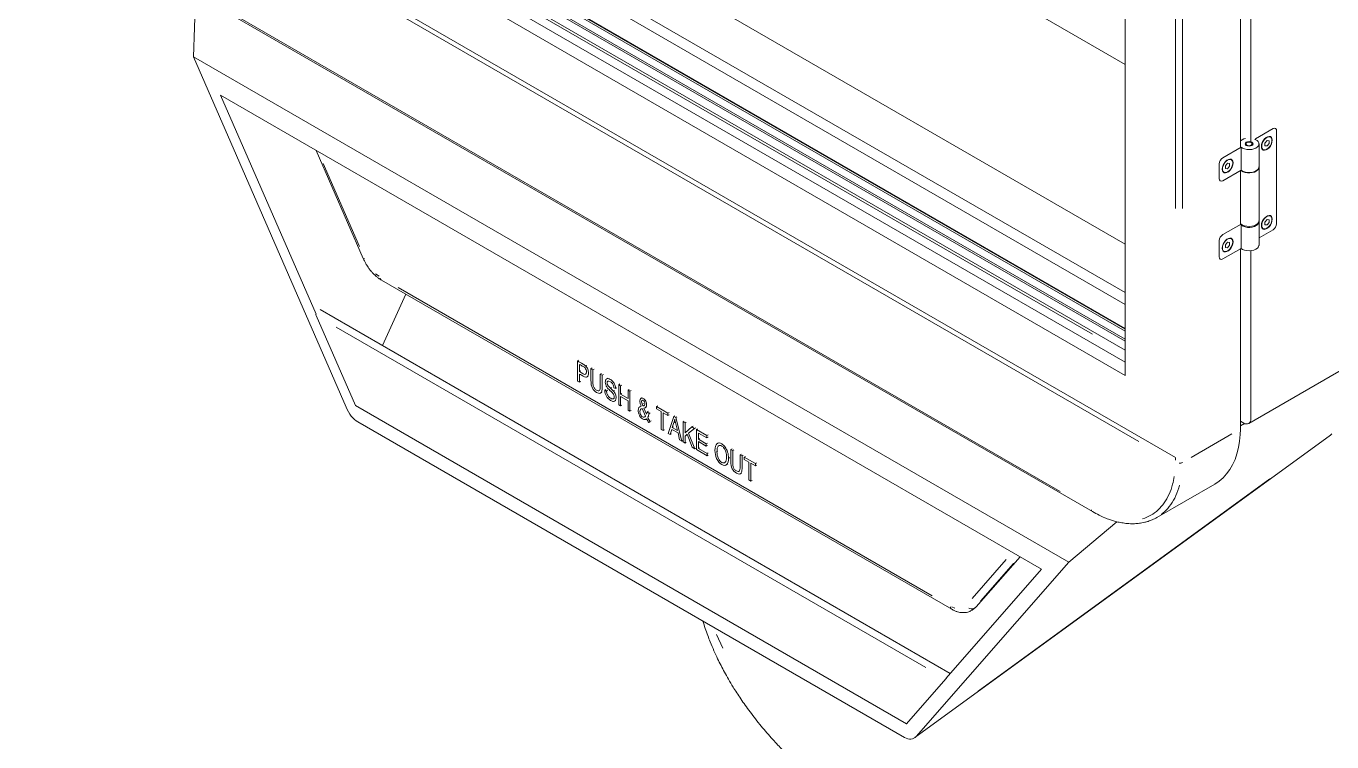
# Model space of a CAD drawing. Header units: millimetres. Extents: x 1896 to 8684, y 846 to 6829.
# Drawn here: x 7272 to 8063, y 4817 to 5251 of the extents above; entities that cross this region are included whole.
import ezdxf

# ---------------------------------------------------------------- set-up
doc = ezdxf.new("R2010")
doc.units = ezdxf.units.MM

msp = doc.modelspace()

# ---------------------------------------------------------------- linework, layer by layer
at = {"color": 7, "linetype": 'Continuous', "lineweight": 15}
for p, q in [((7937.7753, 5996.9172), (7937.7753, 5039.1123)), ((8007.5496, 5862.8301), (8007.5496, 5177.1492)), ((8013.7725, 5861.5951), (8013.7725, 5180.7416)), ((7937.7753, 5227.4403), (7518.5367, 5469.4616)), ((7937.7753, 5089.302), (7346.2637, 5430.7744)), ((7937.7753, 5118.6255), (7391.7579, 5433.8346)), ((7340.0408, 5427.182), (7937.7753, 5082.1172)), ((7937.7753, 5059.8288), (7320.7352, 5416.0385)), ((7321.7613, 5416.6308), (7937.7753, 5061.0134)), ((7937.7753, 5065.9128), (7326.0048, 5419.0805)), ((7327.0295, 5419.672), (7937.7753, 5067.096)), ((7937.7753, 5067.5276), (7327.4003, 5419.8896)), ((7309.7076, 5409.671), (7937.7753, 5047.0952)), ((7937.7753, 5054.3357), (7315.978, 5413.2916)), ((7937.7753, 5039.1123), (7302.7934, 5405.6796)), ((7968.1743, 4989.4933), (7272.3812, 5391.1661)), ((8012.5296, 5010.0211), (8682.4177, 5396.7392)), ((7323.9144, 5299.5627), (7917.8841, 4956.6712)), ((7373.6521, 5231.9324), (7374.9977, 5270.0728)), ((7903.5871, 4926.0075), (7373.6521, 5231.9324)), ((7373.6521, 5231.9324), (7466.0407, 5019.8434)), ((7390.1493, 5208.7004), (7447.8986, 5076.13)), ((7887.0899, 4921.8227), (7390.1493, 5208.7004)), ((8016.6746, 5182.3957), (8027.2759, 5188.5156)), ((8028.7757, 5188.6642), (8028.7573, 5188.6748)), ((8029.3972, 5187.2906), (8029.3972, 5130.9493)), ((8008.4913, 5181.7536), (8007.5496, 5181.21)), ((8011.3983, 5180.0761), (8011.0457, 5179.8728)), ((8014.4229, 5179.8723), (8014.0701, 5180.0758)), ((8016.6746, 5182.3957), (8016.6562, 5182.4063)), ((8016.6746, 5181.9163), (8016.6746, 5182.3957)), ((8018.7339, 5165.4054), (8018.7339, 5179.3044)), ((8022.3526, 5179.8062), (8023.5723, 5181.3235)), ((8022.3526, 5178.1798), (8022.3526, 5179.8062)), ((8023.5723, 5178.0707), (8022.3526, 5178.1798)), ((8023.5723, 5178.0707), (8023.5693, 5178.0724)), ((8023.5723, 5181.3235), (8024.792, 5181.2144)), ((8024.792, 5179.588), (8023.5723, 5178.0707)), ((8024.792, 5179.588), (8024.789, 5179.5898)), ((8024.792, 5181.2144), (8024.792, 5179.588)), ((8025.6506, 5183.4427), (8025.6476, 5183.4445)), ((7447.9798, 5175.3156), (7476.4839, 5109.8809)), ((7996.7778, 5170.9095), (8007.8435, 5177.2976)), ((8001.9141, 5169.74), (8001.9111, 5169.7417)), ((8007.8435, 5163.3986), (8007.8435, 5177.2976)), ((8021.2342, 5175.7995), (8021.2373, 5175.7978)), ((7994.6565, 5167.2352), (7994.6565, 5158.2355)), ((8007.8435, 5163.3986), (7996.7778, 5157.0105)), ((7997.4978, 5162.0967), (7997.5008, 5162.095)), ((7998.4877, 5166.0293), (7999.7075, 5167.5466)), ((7998.4877, 5164.4029), (7998.4877, 5166.0293)), ((7999.7075, 5164.2938), (7998.4877, 5164.4029)), ((7999.7075, 5164.2938), (7999.7044, 5164.2956)), ((7999.7075, 5167.5466), (8000.9272, 5167.4376)), ((8000.9272, 5165.8112), (7999.7075, 5164.2938)), ((8000.9272, 5165.8112), (8000.9242, 5165.8129)), ((8000.9272, 5167.4376), (8000.9272, 5165.8112)), ((8007.5496, 5163.2289), (8007.5496, 5130.6262)), ((8018.7339, 5132.1812), (8018.7339, 5165.1869)), ((7995.2595, 5156.8726), (7995.2779, 5156.862)), ((7996.7778, 5124.3864), (8007.8435, 5130.7745)), ((8007.8435, 5116.057), (8007.8435, 5130.7745)), ((8018.7339, 5118.0638), (8018.7339, 5132.7813)), ((8023.5723, 5133.4824), (8022.3526, 5131.965)), ((8022.3526, 5131.965), (8022.3526, 5130.3386)), ((8022.3526, 5130.3386), (8023.5723, 5130.2296)), ((8023.5693, 5130.2313), (8023.5723, 5130.2296)), ((8024.792, 5133.3733), (8023.5723, 5133.4824)), ((8023.5723, 5130.2296), (8024.792, 5131.7469)), ((8024.792, 5131.7469), (8024.789, 5131.7487)), ((8024.792, 5131.7469), (8024.792, 5133.3733)), ((8025.6506, 5135.6043), (8025.6476, 5135.6061)), ((8027.2759, 5127.2751), (8018.7339, 5122.3439)), ((8021.2342, 5127.9611), (8021.2373, 5127.9594)), ((7994.6565, 5120.7122), (7994.6565, 5110.8939)), ((8007.8435, 5116.057), (7996.7778, 5109.6689)), ((7999.7075, 5119.7055), (7998.4877, 5118.1882)), ((7998.4877, 5118.1882), (7998.4877, 5116.5618)), ((7998.4877, 5116.5618), (7999.7075, 5116.4527)), ((7999.7044, 5116.4544), (7999.7075, 5116.4527)), ((8000.9272, 5119.5964), (7999.7075, 5119.7055)), ((7999.7075, 5116.4527), (8000.9272, 5117.97)), ((8000.9242, 5117.9718), (8000.9272, 5117.97)), ((8000.9272, 5117.97), (8000.9272, 5119.5964)), ((8001.9141, 5121.9016), (8001.9111, 5121.9033)), ((8007.5496, 5115.8874), (8007.5496, 5006.7261)), ((8013.7725, 5114.6524), (8013.7725, 5012.7682)), ((7995.2595, 5109.5311), (7995.2779, 5109.5204)), ((7997.4978, 5114.2583), (7997.5008, 5114.2566)), ((7487.5415, 5096.8158), (7832.6788, 4897.5723)), ((7488.1334, 5057.1454), (7502.1563, 5088.3788)), ((7471.6977, 5020.8787), (7447.938, 5075.422)), ((7831.8095, 4858.7454), (7450.3461, 5078.9595)), ((7606.9855, 5048.2872), (7606.2535, 5047.8647)), ((7606.2535, 5047.8647), (7606.2535, 5035.6917)), ((7607.4248, 5041.4026), (7607.4248, 5045.7608)), ((7615.0543, 5043.6292), (7614.3224, 5043.2066)), ((7614.3224, 5043.2066), (7615.4937, 5042.5305)), ((7607.4248, 5035.0155), (7606.2535, 5035.6917)), ((7608.1568, 5041.8252), (7607.4248, 5041.4026)), ((7607.4248, 5035.0155), (7607.4248, 5039.9749)), ((7607.4248, 5035.0155), (7608.1568, 5035.4381)), ((7611.976, 5038.2156), (7612.708, 5038.6382)), ((7616.2256, 5042.953), (7615.4937, 5042.5305)), ((7619.9836, 5039.9385), (7620.7155, 5040.3611)), ((7619.9836, 5039.9385), (7621.1548, 5039.2623)), ((7621.1548, 5039.2623), (7621.8868, 5039.6849)), ((7624.5245, 5037.4387), (7623.7925, 5037.0162)), ((7620.1174, 5028.4646), (7620.8494, 5028.8872)), ((7622.6515, 5030.1328), (7623.3835, 5030.5553)), ((7622.6515, 5030.1328), (7623.6926, 5029.682)), ((7624.4246, 5030.1046), (7623.6926, 5029.682)), ((7629.2237, 5031.2229), (7628.1825, 5031.6737)), ((7629.2237, 5031.2229), (7629.9556, 5031.6455)), ((7631.1107, 5033.5149), (7631.8427, 5033.9375)), ((7631.1107, 5033.5149), (7631.1107, 5021.342)), ((7631.1107, 5033.5149), (7632.282, 5032.8388)), ((7633.014, 5033.2613), (7632.282, 5032.8388)), ((7632.282, 5027.8043), (7632.282, 5032.8388)), ((7633.014, 5028.2268), (7632.282, 5027.8043)), ((7636.7719, 5025.2123), (7632.282, 5027.8043)), ((7637.5039, 5030.6694), (7636.7719, 5030.2468)), ((7636.7719, 5030.2468), (7637.9432, 5029.5706)), ((7636.7719, 5030.2468), (7636.7719, 5025.2123)), ((7638.6752, 5029.9932), (7637.9432, 5029.5706)), ((7637.9432, 5029.5706), (7637.9432, 5017.3977)), ((7805.3845, 4828.2455), (7471.6977, 5020.8787)), ((7628.6356, 5023.5685), (7629.3675, 5023.991)), ((7632.282, 5020.6658), (7631.1107, 5021.342)), ((7632.282, 5026.3766), (7636.7719, 5023.7846)), ((7632.282, 5020.6658), (7632.282, 5026.3766)), ((7632.282, 5020.6658), (7633.014, 5021.0884)), ((7636.7719, 5018.0738), (7636.7719, 5023.7846)), ((7644.4157, 5020.4053), (7643.6837, 5019.9827)), ((7645.2928, 5025.6945), (7644.5608, 5025.2719)), ((7645.3512, 5021.6943), (7646.0831, 5022.1169)), ((7645.3512, 5021.6943), (7645.8107, 5020.6177)), ((7646.5427, 5021.0403), (7645.8107, 5020.6177)), ((7647.2987, 5019.6668), (7648.0306, 5020.0894)), ((7654.8128, 5020.6771), (7654.0809, 5020.2546)), ((7654.0809, 5020.2546), (7654.0809, 5018.8269)), ((7660.8483, 5016.3478), (7654.0809, 5020.2546)), ((7636.7719, 5018.0738), (7637.9432, 5017.3977)), ((7638.6752, 5017.8202), (7637.9432, 5017.3977)), ((7645.3542, 5019.1061), (7647.3358, 5014.4704)), ((7647.9581, 5015.594), (7646.3709, 5019.3093)), ((7647.3197, 5012.4756), (7647.4545, 5012.5535)), ((7647.8458, 5012.7794), (7648.0178, 5012.8787)), ((7649.1516, 5017.4831), (7648.4197, 5017.0605)), ((7649.4608, 5016.119), (7648.4197, 5017.0605)), ((7649.4414, 5014.2608), (7648.7094, 5013.8382)), ((7650.1928, 5016.5415), (7649.4608, 5016.119)), ((7650.7784, 5011.621), (7650.0464, 5011.1984)), ((7654.0809, 5018.8269), (7656.8789, 5017.2116)), ((7656.8789, 5017.2116), (7656.8789, 5006.4663)), ((7660.8483, 5014.9201), (7658.0502, 5016.5354)), ((7658.0502, 5016.5354), (7658.0502, 5005.7901)), ((7661.5802, 5016.7704), (7660.8483, 5016.3478)), ((7660.8483, 5014.9201), (7660.8483, 5016.3478)), ((7661.5802, 5015.3427), (7660.8483, 5014.9201)), ((7664.4109, 5014.2911), (7661.1085, 5004.0246)), ((7664.4109, 5014.2911), (7665.1429, 5014.7137)), ((7665.6554, 5013.5727), (7664.4109, 5014.2911)), ((7666.3874, 5013.9953), (7665.6554, 5013.5727)), ((7669.2424, 4999.329), (7665.6554, 5013.5727)), ((7473.1403, 5011.0084), (7804.0989, 4819.9501)), ((7649.3307, 5010.5984), (7650.0464, 5011.1984)), ((7649.3307, 5010.5984), (7650.0626, 5011.021)), ((7658.0502, 5005.7901), (7656.8789, 5006.4663)), ((7658.0502, 5005.7901), (7658.7822, 5006.2127)), ((7662.3337, 5003.3173), (7661.1085, 5004.0246)), ((7662.3337, 5003.3173), (7663.2508, 5006.4698)), ((7662.3337, 5003.3173), (7663.0657, 5003.7399)), ((7663.2508, 5006.4698), (7667.0087, 5004.3005)), ((7663.5691, 5007.5635), (7664.5583, 5010.5828)), ((7664.301, 5007.9861), (7663.5691, 5007.5635)), ((7666.6609, 5005.7786), (7663.5691, 5007.5635)), ((7666.6609, 5005.7786), (7665.6991, 5009.7235)), ((7667.0087, 5004.3005), (7668.0102, 5000.0404)), ((7670.0884, 5011.0136), (7670.8203, 5011.4362)), ((7670.0884, 5011.0136), (7670.0884, 4998.8406)), ((7670.0884, 5011.0136), (7671.2597, 5010.3375)), ((7671.9916, 5010.76), (7671.2597, 5010.3375)), ((7671.2597, 5004.4635), (7671.2597, 5010.3375)), ((7675.4323, 5007.9286), (7671.2597, 5004.4635)), ((7673.4467, 5004.1367), (7677.0256, 5007.0089)), ((7674.1786, 5004.5593), (7673.4467, 5004.1367)), ((7677.1811, 4994.7461), (7673.4467, 5004.1367)), ((7676.1643, 5008.3512), (7675.4323, 5007.9286)), ((7677.0256, 5007.0089), (7675.4323, 5007.9286)), ((7677.7575, 5007.4314), (7677.0256, 5007.0089)), ((7678.8892, 5006.7781), (7678.1572, 5006.3556)), ((7678.1572, 5006.3556), (7678.1572, 4994.1826)), ((7684.4691, 5002.7118), (7678.1572, 5006.3556)), ((7679.3285, 5000.4946), (7679.3285, 5004.2517)), ((7679.3285, 5004.2517), (7684.4691, 5001.2841)), ((8007.5496, 5006.7261), (8007.5307, 5006.4104)), ((8007.5496, 5011.4613), (8009.5299, 5010.3181)), ((8009.9835, 5010.0844), (8007.5496, 5008.6794)), ((7668.0102, 5000.0404), (7669.2424, 4999.329)), ((7669.2424, 4999.329), (7669.9744, 4999.7516)), ((7671.2597, 4998.1645), (7670.0884, 4998.8406)), ((7672.6129, 5003.4697), (7671.2597, 5002.383)), ((7671.9916, 5002.8055), (7671.2597, 5002.383)), ((7671.2597, 5002.383), (7671.2597, 4998.1645)), ((7671.2597, 4998.1645), (7671.9916, 4998.587)), ((7672.6129, 5003.4697), (7675.6784, 4995.6136)), ((7680.0605, 5000.9172), (7679.3285, 5000.4946)), ((7684.1437, 4997.7148), (7679.3285, 5000.4946)), ((7679.3285, 4999.0669), (7684.1437, 4996.2871)), ((7679.3285, 4994.9341), (7679.3285, 4999.0669)), ((7684.8757, 4998.1374), (7684.1437, 4997.7148)), ((7684.1437, 4996.2871), (7684.1437, 4997.7148)), ((7684.8757, 4996.7097), (7684.1437, 4996.2871)), ((7685.2011, 5003.1344), (7684.4691, 5002.7118)), ((7684.4691, 5001.2841), (7684.4691, 5002.7118)), ((7685.2011, 5001.7067), (7684.4691, 5001.2841)), ((7691.5957, 4998.4115), (7690.8637, 4997.989)), ((7810.3837, 4819.8407), (8062.0315, 5003.0352)), ((7675.6784, 4995.6136), (7677.1811, 4994.7461)), ((7677.9131, 4995.1686), (7677.1811, 4994.7461)), ((7684.5992, 4990.4637), (7678.1572, 4994.1826)), ((7680.0605, 4995.3567), (7679.3285, 4994.9341)), ((7679.3285, 4994.9341), (7684.5992, 4991.8914)), ((7685.3312, 4992.314), (7684.5992, 4991.8914)), ((7684.5992, 4991.8914), (7684.5992, 4990.4637)), ((7684.5992, 4990.4637), (7685.3312, 4990.8863)), ((7699.7119, 4994.7574), (7698.98, 4994.3349)), ((7698.98, 4994.3349), (7700.1513, 4993.6587)), ((7700.8832, 4994.0812), (7700.1513, 4993.6587)), ((7704.6412, 4991.0667), (7705.3731, 4991.4893)), ((7704.6412, 4991.0667), (7705.8124, 4990.3905)), ((7705.8124, 4990.3905), (7706.5444, 4990.8131)), ((7707.8458, 4990.0618), (7707.1139, 4989.6393)), ((7713.8813, 4985.7325), (7707.1139, 4989.6393)), ((7707.1139, 4989.6393), (7707.1139, 4988.2116)), ((7707.1139, 4988.2116), (7709.9119, 4986.5963)), ((7695.711, 4984.6797), (7696.443, 4985.1023)), ((7704.775, 4979.5928), (7705.507, 4980.0154)), ((7709.9119, 4986.5963), (7709.9119, 4975.851)), ((7713.8813, 4984.3048), (7711.0832, 4985.9201)), ((7711.0832, 4985.9201), (7711.0832, 4975.1748)), ((7714.6132, 4986.1551), (7713.8813, 4985.7325)), ((7713.8813, 4984.3048), (7713.8813, 4985.7325)), ((7714.6132, 4984.7274), (7713.8813, 4984.3048)), ((7711.0832, 4975.1748), (7709.9119, 4975.851)), ((7711.0832, 4975.1748), (7711.8152, 4975.5974)), ((7956.8695, 4953.1001), (7992.0069, 4973.3845)), ((7903.5871, 4926.0075), (7932.6373, 4950.5637)), ((7811.1985, 4820.5881), (7903.5871, 4926.0075)), ((7847.4772, 4898.9876), (7874.0745, 4929.3363)), ((7887.0899, 4921.8227), (7829.3406, 4855.9282)), ((7844.6494, 4896.7637), (7845.1063, 4897.0275)), ((7845.0993, 4897.016), (7847.4889, 4899.0011)), ((7829.1442, 4855.3563), (7805.3845, 4828.2455)), ((7805.4616, 4828.29), (7805.3845, 4828.2455))]:
    msp.add_line(p, q, dxfattribs=at)
at = {"color": 8, "linetype": 'Continuous', "lineweight": 15}
for p, q in [((7968.1809, 5140.1429), (7968.1809, 5867.3109)), ((7972.4236, 5867.3109), (7972.4236, 5140.1429)), ((7918.3567, 5078.3322), (7346.4712, 5408.4746)), ((7334.3193, 5400.9987), (7917.9576, 5064.0715)), ((7294.5114, 5375.3494), (7946.0574, 4999.22)), ((7342.1789, 5290.0335), (7898.3766, 4968.9474)), ((8027.2753, 5188.516), (8027.258, 5188.526)), ((8011.3733, 5178.4897), (8011.2515, 5178.2787)), ((7996.7599, 5170.9198), (7996.7772, 5170.9098)), ((7452.2631, 5167.3727), (7474.1392, 5117.1535)), ((7994.6559, 5167.2356), (7994.6386, 5167.2456)), ((7994.6386, 5158.2458), (7994.6559, 5158.2358)), ((7996.7599, 5124.3967), (7996.7772, 5124.3867)), ((7994.6559, 5120.7125), (7994.6386, 5120.7225)), ((7477.1926, 5109.8263), (7476.919, 5109.7859)), ((7994.6386, 5110.9042), (7994.6559, 5110.8943)), ((7486.0631, 5099.1141), (7483.9702, 5100.6178)), ((7497.687, 5092.312), (7820.8762, 4905.7388)), ((7817.0233, 4862.3536), (7460.0589, 5068.4247)), ((7611.3002, 5044.844), (7611.8154, 5045.1414)), ((7626.7706, 5031.7576), (7626.2554, 5031.4601)), ((7628.0703, 5029.7338), (7628.5855, 5030.0312)), ((7664.6667, 5010.6454), (7665.1819, 5010.9428)), ((7977.624, 4989.4504), (8002.3492, 5003.724)), ((7691.2094, 4993.2699), (7690.6942, 4992.9725)), ((7698.2371, 4989.3843), (7697.7218, 4989.0869)), ((7968.1743, 4987.7493), (7968.1743, 4989.189)), ((7697.1736, 4985.5802), (7696.6583, 4985.2827)), ((7972.4075, 4986.1798), (7972.4207, 4986.4011)), ((7848.7524, 4847.9265), (8025.2925, 4976.4441)), ((7845.0645, 4904.1236), (7865.6595, 4927.6234)), ((7870.109, 4925.2502), (7850.1267, 4902.4496)), ((7850.4903, 4902.6389), (7870.2766, 4925.216)), ((7832.8154, 4898.9828), (7834.593, 4898.2076)), ((7844.7904, 4896.9881), (7846.1807, 4898.0379)), ((7846.5967, 4898.281), (7845.3012, 4897.3027)), ((7846.4757, 4898.2502), (7846.7573, 4898.4128)), ((7690.2914, 4882.3791), (7694.0684, 4873.9263))]:
    msp.add_line(p, q, dxfattribs=at)
at = {"color": 7, "linetype": 'Continuous', "lineweight": 15, "flags": 128}
for points in [[(8007.8435, 5177.2976), (8008.8282, 5176.675), (8010.0441, 5176.2082), (8011.4195, 5175.9248), (8012.8727, 5175.8416), (8014.3176, 5175.9635), (8015.6688, 5176.2833), (8016.8461, 5176.7821), (8017.7798, 5177.4302), (8018.4146, 5178.1894), (8018.7129, 5179.0147), (8018.6571, 5179.8571), (8018.2503, 5180.6668), (8017.5168, 5181.3957), (8016.4999, 5182.0008), (8016.1885, 5182.1364)], [(8010.6396, 5182.5502), (8009.6419, 5182.2727), (8008.4913, 5181.7536)], [(8014.4229, 5178.3293), (8013.648, 5178.0304), (8012.7339, 5177.9255), (8011.8199, 5178.0304), (8011.045, 5178.3293), (8010.5272, 5178.7767), (8010.3454, 5179.3044), (8010.5272, 5179.832), (8011.045, 5180.2794), (8011.8199, 5180.5783), (8012.7339, 5180.6832), (8013.648, 5180.5783), (8014.4229, 5180.2794), (8014.9407, 5179.832), (8015.1225, 5179.3044), (8014.9407, 5178.7767), (8014.4229, 5178.3293)], [(8020.197, 5177.728), (8020.3291, 5178.8657), (8020.7149, 5180.0637), (8021.323, 5181.2251), (8022.1041, 5182.2558), (8022.9951, 5183.0722), (8023.9237, 5183.6083), (8024.8146, 5183.8205), (8025.5958, 5183.6918), (8026.2039, 5183.2324), (8026.5896, 5182.4797), (8026.7217, 5181.4947), (8026.5896, 5180.357), (8026.2039, 5179.159), (8025.5958, 5177.9975), (8024.8146, 5176.9669), (8023.9237, 5176.1504), (8022.9951, 5175.6144), (8022.1041, 5175.4021), (8021.323, 5175.5309), (8020.7149, 5175.9902), (8020.3291, 5176.7429), (8020.197, 5177.728)], [(8023.4439, 5183.2242), (8022.5646, 5182.5706), (8021.7566, 5181.678), (8021.0853, 5180.6187), (8020.605, 5179.4785), (8020.3547, 5178.3498), (8020.3547, 5177.324), (8020.605, 5176.4842), (8021.0853, 5175.8985), (8021.7566, 5175.6143), (8022.5646, 5175.6547), (8023.4439, 5176.0163), (8024.3232, 5176.6699), (8025.1312, 5177.5625), (8025.8026, 5178.6218), (8026.2828, 5179.762), (8026.5331, 5180.8907), (8026.5331, 5181.9165), (8026.2828, 5182.7563), (8025.8026, 5183.342), (8025.1312, 5183.6262), (8024.3232, 5183.5858), (8023.4439, 5183.2242)], [(7996.4605, 5164.0252), (7996.5927, 5165.1629), (7996.9784, 5166.3609), (7997.5865, 5167.5224), (7998.3677, 5168.553), (7999.2586, 5169.3695), (8000.1872, 5169.9055), (8001.0781, 5170.1178), (8001.8593, 5169.989), (8002.4674, 5169.5297), (8002.8531, 5168.777), (8002.9853, 5167.7919), (8002.8531, 5166.6542), (8002.4674, 5165.4562), (8001.8593, 5164.2948), (8001.0781, 5163.2641), (8000.1872, 5162.4477), (7999.2586, 5161.9116), (7998.3677, 5161.6994), (7997.5865, 5161.8281), (7996.9784, 5162.2875), (7996.5927, 5163.0402), (7996.4605, 5164.0252)], [(7999.7075, 5169.5214), (7998.8282, 5168.8679), (7998.0201, 5167.9753), (7997.3488, 5166.916), (7996.8685, 5165.7757), (7996.6183, 5164.647), (7996.6183, 5163.6212), (7996.8685, 5162.7815), (7997.3488, 5162.1958), (7998.0201, 5161.9116), (7998.8282, 5161.9519), (7999.7075, 5162.3135), (8000.5867, 5162.9671), (8001.3948, 5163.8597), (8002.0661, 5164.919), (8002.5464, 5166.0592), (8002.7966, 5167.1879), (8002.7966, 5168.2137), (8002.5464, 5169.0535), (8002.0661, 5169.6392), (8001.3948, 5169.9234), (8000.5867, 5169.8831), (7999.7075, 5169.5214)], [(8007.6907, 5163.3104), (8008.0631, 5163.0128), (8009.1112, 5162.4258), (8010.3739, 5162.0024), (8011.7764, 5161.7676), (8013.2357, 5161.7353), (8014.6652, 5161.9075), (8015.9804, 5162.274), (8017.1032, 5162.813), (8017.9672, 5163.4927), (8018.5212, 5164.2727), (8018.7323, 5165.1068), (8018.7339, 5165.1869)], [(8018.7339, 5165.4054), (8018.7129, 5165.1157), (8018.4146, 5164.2905), (8017.7798, 5163.5312), (8016.8461, 5162.8831), (8015.6688, 5162.3843), (8014.3176, 5162.0645), (8012.8727, 5161.9426), (8011.4195, 5162.0258), (8010.0441, 5162.3092), (8008.8282, 5162.776), (8007.8435, 5163.3986)], [(8007.8435, 5130.7745), (8008.8282, 5130.1519), (8010.0441, 5129.6851), (8011.4195, 5129.4017), (8012.8727, 5129.3185), (8014.3176, 5129.4404), (8015.6688, 5129.7602), (8016.8461, 5130.259), (8017.7798, 5130.9072), (8018.4146, 5131.6664), (8018.7129, 5132.4916), (8018.7339, 5132.7813)], [(8018.7339, 5132.1812), (8018.7323, 5132.1012), (8018.5212, 5131.267), (8017.9672, 5130.487), (8017.1032, 5129.8074), (8015.9804, 5129.2683), (8014.6652, 5128.9019), (8013.2357, 5128.7297), (8011.7764, 5128.7619), (8010.3739, 5128.9967), (8009.1112, 5129.4202), (8008.0631, 5130.0072), (8007.8435, 5130.1745)], [(8020.197, 5129.8896), (8020.3291, 5128.9045), (8020.7149, 5128.1518), (8021.323, 5127.6925), (8022.1041, 5127.5637), (8022.9951, 5127.776), (8023.9237, 5128.312), (8024.8146, 5129.1285), (8025.5958, 5130.1592), (8026.2039, 5131.3206), (8026.5896, 5132.5186), (8026.7217, 5133.6563), (8026.5896, 5134.6414), (8026.2039, 5135.3941), (8025.5958, 5135.8534), (8024.8146, 5135.9821), (8023.9237, 5135.7699), (8022.9951, 5135.2339), (8022.1041, 5134.4174), (8021.323, 5133.3867), (8020.7149, 5132.2253), (8020.3291, 5131.0273), (8020.197, 5129.8896)], [(8023.4439, 5135.3858), (8022.5646, 5134.7323), (8021.7566, 5133.8396), (8021.0853, 5132.7803), (8020.605, 5131.6401), (8020.3547, 5130.5114), (8020.3547, 5129.4856), (8020.605, 5128.6458), (8021.0853, 5128.0601), (8021.7566, 5127.7759), (8022.5646, 5127.8163), (8023.4439, 5128.1779), (8024.3232, 5128.8315), (8025.1312, 5129.7241), (8025.8026, 5130.7834), (8026.2828, 5131.9236), (8026.5331, 5133.0523), (8026.5331, 5134.0781), (8026.2828, 5134.9179), (8025.8026, 5135.5036), (8025.1312, 5135.7878), (8024.3232, 5135.7474), (8023.4439, 5135.3858)], [(7996.4605, 5116.1868), (7996.5927, 5117.3245), (7996.9784, 5118.5226), (7997.5865, 5119.684), (7998.3677, 5120.7146), (7999.2586, 5121.5311), (8000.1872, 5122.0671), (8001.0781, 5122.2794), (8001.8593, 5122.1506), (8002.4674, 5121.6913), (8002.8531, 5120.9386), (8002.9853, 5119.9535), (8002.8531, 5118.8159), (8002.4674, 5117.6178), (8001.8593, 5116.4564), (8001.0781, 5115.4257), (8000.1872, 5114.6093), (7999.2586, 5114.0732), (7998.3677, 5113.861), (7997.5865, 5113.9897), (7996.9784, 5114.4491), (7996.5927, 5115.2018), (7996.4605, 5116.1868)], [(7996.5865, 5116.2774), (7996.7129, 5115.335), (7997.0819, 5114.615), (7997.6637, 5114.1755), (7998.411, 5114.0524), (7999.2633, 5114.2554), (8000.1516, 5114.7682), (8001.0039, 5115.5493), (8001.7512, 5116.5353), (8002.333, 5117.6463), (8002.702, 5118.7924), (8002.8284, 5119.8808), (8002.702, 5120.8232), (8002.333, 5121.5432), (8001.7512, 5121.9826), (8001.0039, 5122.1058), (8000.1516, 5121.9028), (7999.2633, 5121.39), (7998.411, 5120.6089), (7997.6637, 5119.6229), (7997.0819, 5118.5119), (7996.7129, 5117.3657), (7996.5865, 5116.2774)], [(8018.7339, 5118.0638), (8018.7129, 5117.7741), (8018.4146, 5116.9489), (8017.7798, 5116.1897), (8016.8461, 5115.5415), (8015.6688, 5115.0427), (8014.3176, 5114.7229), (8012.8727, 5114.601), (8011.4195, 5114.6842), (8010.0441, 5114.9676), (8008.8282, 5115.4345), (8007.8435, 5116.057)], [(8007.5307, 5006.4104), (8007.4079, 5003.432), (8007.0032, 4999.3191), (8006.331, 4995.4049), (8005.3948, 4991.7095), (8004.1993, 4988.2518), (8002.7505, 4985.0493), (8001.0559, 4982.1183), (7999.1242, 4979.4738), (7996.9651, 4977.1293), (7994.5897, 4975.0966), (7992.01, 4973.3863), (7992.0069, 4973.3845)], [(7847.4772, 4898.9876), (7847.3232, 4898.8265), (7846.8165, 4898.447)]]:
    msp.add_lwpolyline(points, dxfattribs=at)
at = {"color": 7, "linetype": 'Continuous', "lineweight": 15}
for centre, radius, start, end in [((8028.104, 5187.5004), 1.3101, 350.7859629, 129.2032853), ((7999.2621, 5167.0257), 4.6104, 122.6054783, 177.3945215), ((7995.9497, 5158.0257), 1.3101, 170.785963, 309.2032853), ((8024.7915, 5131.1589), 4.6104, 302.6054783, 357.3945215), ((7999.2621, 5120.5026), 4.6104, 122.6054783, 177.3945215), ((7995.9497, 5110.6842), 1.3101, 170.785963, 309.2032853), ((8011.1861, 5012.3486), 2.6203, 230.7967148, 9.214037)]:
    msp.add_arc(centre, radius, start, end, dxfattribs=at)
at = {"color": 8, "linetype": 'Continuous', "lineweight": 15}
for centre, radius, start, end in [((7488.3115, 5098.193), 1.5517, 185.6105105, 230.8124071), ((7918.7346, 4957.815), 1.4482, 181.6650269, 219.6856011), ((7833.8144, 4899.098), 1.9326, 181.6362669, 219.6744781), ((7844.7796, 4901.3617), 3.5563, 240.3705298, 287.3140771)]:
    msp.add_arc(centre, radius, start, end, dxfattribs=at)
at = {"color": 7, "linetype": 'Continuous', "lineweight": 15}
for centre, major_axis, ratio, start_param, end_param in [((7449.7058, 5076.4425), (-0.926, 2.8441), 0.67439345, 1.41631711, 1.71272949), ((7471.9096, 5021.0098), (-5.4933, 10.5461), 0.48792617, 1.42931447, 2.487788), ((8056.9774, 5011.7251), (-4.2901, 9.1421), 0.67649783, 3.27131115, 3.42934999), ((7830.9119, 4856.3768), (2.1124, 1.661), 0.16395392, 2.12526249, 2.42167487), ((7805.3296, 4828.5306), (-4.2901, 9.1421), 0.67649783, 2.37087646, 3.42934999)]:
    msp.add_ellipse(centre, major_axis=major_axis, ratio=ratio, start_param=start_param, end_param=end_param, dxfattribs=at)
for points, knots in [([(8011.0458, 5179.8727), (8011.0455, 5179.8726), (8010.8452, 5179.7824), (8010.5729, 5179.5361), (8010.4592, 5179.2726), (8010.4066, 5179.1506)], [0, 0, 0, 0, 0.00075085, 0.53739072, 1, 1, 1, 1]), ([(8015.0763, 5179.0947), (8015.0754, 5179.1245), (8015.0696, 5179.3086), (8014.8386, 5179.5873), (8014.5446, 5179.7888), (8014.4229, 5179.8723)], [0, 0, 0, 0, 0.10151005, 0.62786053, 1, 1, 1, 1]), ([(7476.4837, 5109.8814), (7476.9494, 5108.8898), (7477.7893, 5107.101), (7479.2171, 5104.8507), (7480.4315, 5103.1922), (7481.371, 5102.0552), (7482.0973, 5101.2457), (7482.7032, 5100.6106), (7483.4326, 5099.8918), (7484.4363, 5098.9864), (7485.8403, 5097.8613), (7486.9356, 5097.1884), (7487.5492, 5096.8114)], [0, 0, 0, 0, 0.182365669, 0.32896608, 0.440105875, 0.526317257, 0.578378526, 0.626160487, 0.67784385, 0.756386314, 0.863536884, 1, 1, 1, 1]), ([(7606.2535, 5047.8647), (7607.3357, 5047.24), (7608.4178, 5046.6153), (7609.5, 5045.9905), (7610.2646, 5045.5492), (7610.8285, 5045.1461), (7611.1918, 5044.7814)], [-3, -3, -3, -3, -2, -2, -2, -1, -1, -1, -1]), ([(7607.4248, 5045.7608), (7608.1447, 5045.3453), (7608.8645, 5044.9297), (7609.5844, 5044.5141), (7610.1639, 5044.1796), (7610.5647, 5043.8844), (7610.7867, 5043.6287), (7611.0087, 5043.373), (7611.1979, 5043.0281), (7611.3545, 5042.5941), (7611.5111, 5042.1601), (7611.5894, 5041.7016), (7611.5894, 5041.2187), (7611.5894, 5040.4758), (7611.4304, 5040.0119), (7611.1125, 5039.8267), (7610.7946, 5039.6416), (7610.2924, 5039.7472), (7609.6057, 5040.1436), (7608.8788, 5040.5633), (7608.1518, 5040.9829), (7607.4248, 5041.4026)], [-7, -7, -7, -7, -6, -6, -6, -5, -5, -5, -4, -4, -4, -3, -3, -3, -2, -2, -2, -1, -1, -1, 0, 0, 0, 0]), ([(7607.4248, 5039.9749), (7608.1562, 5039.5527), (7608.8876, 5039.1305), (7609.6189, 5038.7083), (7610.797, 5038.0282), (7611.626, 5037.8952), (7612.1059, 5038.3093), (7612.5858, 5038.7234), (7612.8257, 5039.4776), (7612.8257, 5040.5718), (7612.8257, 5041.4008), (7612.6776, 5042.1854), (7612.3814, 5042.9259), (7612.0852, 5043.6663), (7611.6887, 5044.2848), (7611.1918, 5044.7814)], [-8, -8, -8, -8, -7, -7, -7, -6, -6, -6, -5, -5, -5, -4, -4, -4, -3, -3, -3, -3]), ([(7614.3224, 5043.2066), (7614.3224, 5040.8589), (7614.3224, 5038.5111), (7614.3224, 5036.1633), (7614.3224, 5034.1673), (7614.6077, 5032.6111), (7615.1785, 5031.4946), (7615.7492, 5030.3781), (7616.6073, 5029.4892), (7617.7528, 5028.8279), (7618.5669, 5028.3579), (7619.2374, 5028.1898), (7619.7645, 5028.3235), (7620.2915, 5028.4572), (7620.655, 5028.8448), (7620.8549, 5029.4862), (7621.0549, 5030.1277), (7621.1548, 5031.0386), (7621.1548, 5032.219), (7621.1548, 5034.5668), (7621.1548, 5036.9146), (7621.1548, 5039.2623)], [-8, -8, -8, -8, -7, -7, -7, -6, -6, -6, -5, -5, -5, -4, -4, -4, -3, -3, -3, -2, -2, -2, -1, -1, -1, -1]), ([(7615.4937, 5042.5305), (7615.4937, 5040.1635), (7615.4937, 5037.7965), (7615.4937, 5035.4296), (7615.4937, 5034.3158), (7615.5677, 5033.4672), (7615.7158, 5032.8839), (7615.8639, 5032.3006), (7616.1062, 5031.7816), (7616.4428, 5031.3271), (7616.7793, 5030.8726), (7617.1886, 5030.5062), (7617.6705, 5030.228), (7618.4818, 5029.7596), (7619.0702, 5029.6886), (7619.4355, 5030.015), (7619.8009, 5030.3415), (7619.9836, 5031.2823), (7619.9836, 5032.8376), (7619.9836, 5035.2046), (7619.9836, 5037.5715), (7619.9836, 5039.9385)], [-16, -16, -16, -16, -15, -15, -15, -14, -14, -14, -13, -13, -13, -12, -12, -12, -11, -11, -11, -10, -10, -10, -9, -9, -9, -9]), ([(7629.2237, 5031.2229), (7629.2047, 5031.9696), (7629.0632, 5032.691), (7628.7992, 5033.387), (7628.5352, 5034.083), (7628.1639, 5034.7146), (7627.6853, 5035.2816), (7627.2068, 5035.8487), (7626.6486, 5036.3163), (7626.0108, 5036.6845), (7625.0828, 5037.2202), (7624.3452, 5037.3318), (7623.7979, 5037.0192), (7623.2505, 5036.7066), (7622.9768, 5036.0553), (7622.9768, 5035.0651), (7622.9768, 5034.5141), (7623.0733, 5033.9645), (7623.2661, 5033.4164), (7623.4589, 5032.8684), (7623.7287, 5032.3524), (7624.0754, 5031.8685), (7624.4221, 5031.3846), (7625.0046, 5030.7723), (7625.8227, 5030.0315)], [-17, -17, -17, -17, -16, -16, -16, -15, -15, -15, -14, -14, -14, -13, -13, -13, -12, -12, -12, -11, -11, -11, -10, -10, -10, -9, -9, -9, -9]), ([(7626.147, 5031.3976), (7625.2659, 5032.1724), (7624.7016, 5032.7709), (7624.4542, 5033.1932), (7624.2068, 5033.6154), (7624.083, 5034.0806), (7624.083, 5034.5886), (7624.083, 5035.1357), (7624.2535, 5035.4834), (7624.5945, 5035.6318), (7624.9354, 5035.7801), (7625.4302, 5035.6671), (7626.0789, 5035.2926), (7626.7174, 5034.924), (7627.2132, 5034.4409), (7627.5664, 5033.8433), (7627.9195, 5033.2458), (7628.1249, 5032.5225), (7628.1825, 5031.6737)], [-24, -24, -24, -24, -23, -23, -23, -22, -22, -22, -21, -21, -21, -20, -20, -20, -19, -19, -19, -18, -18, -18, -18]), ([(7622.6515, 5030.1328), (7622.6752, 5028.8495), (7623.0055, 5027.6526), (7623.6423, 5026.5422), (7624.2791, 5025.4317), (7625.1333, 5024.5672), (7626.205, 5023.9486), (7626.8916, 5023.5522), (7627.479, 5023.3638), (7627.967, 5023.3834), (7628.455, 5023.403), (7628.8407, 5023.6201), (7629.124, 5024.0345), (7629.4074, 5024.449), (7629.549, 5025.0081), (7629.549, 5025.7118), (7629.549, 5026.4209), (7629.4175, 5027.1068), (7629.1545, 5027.7693), (7628.8915, 5028.4319), (7628.494, 5029.0659), (7627.9619, 5029.6712)], [-32, -32, -32, -32, -31, -31, -31, -30, -30, -30, -29, -29, -29, -28, -28, -28, -27, -27, -27, -26, -26, -26, -25, -25, -25, -25]), ([(7625.8227, 5030.0315), (7626.7418, 5029.1995), (7627.3397, 5028.6153), (7627.6162, 5028.2787), (7627.8928, 5027.9422), (7628.0997, 5027.596), (7628.2369, 5027.24), (7628.3742, 5026.8841), (7628.4428, 5026.5206), (7628.4428, 5026.1496), (7628.4428, 5025.5156), (7628.2525, 5025.1102), (7627.8719, 5024.9335), (7627.4913, 5024.7568), (7626.9567, 5024.8672), (7626.268, 5025.2647), (7625.7874, 5025.5422), (7625.3557, 5025.91), (7624.9727, 5026.3682), (7624.5897, 5026.8265), (7624.2952, 5027.31), (7624.0891, 5027.8188), (7623.8831, 5028.3275), (7623.7509, 5028.9486), (7623.6926, 5029.682)], [-9, -9, -9, -9, -8, -8, -8, -7, -7, -7, -6, -6, -6, -5, -5, -5, -4, -4, -4, -3, -3, -3, -2, -2, -2, -1, -1, -1, -1]), ([(7644.7889, 5020.428), (7643.522, 5020.2397), (7642.8886, 5019.3945), (7642.8886, 5017.8924), (7642.8886, 5016.9946), (7643.1272, 5016.0366), (7643.6044, 5015.0183), (7644.0816, 5014), (7644.7411, 5013.2479), (7645.583, 5012.7619), (7646.5136, 5012.2246), (7647.3223, 5012.2693), (7648.0089, 5012.896)], [-4, -4, -4, -4, -3, -3, -3, -2, -2, -2, -1, -1, -1, 0, 0, 0, 0]), ([(7646.3709, 5019.3093), (7647.4765, 5019.4992), (7648.0292, 5020.1785), (7648.0292, 5021.3471), (7648.0292, 5022.1079), (7647.8347, 5022.8481), (7647.4456, 5023.5678), (7647.0566, 5024.2875), (7646.5787, 5024.8109), (7646.012, 5025.138), (7645.421, 5025.4792), (7644.9153, 5025.5103), (7644.4951, 5025.2312), (7644.0748, 5024.9521), (7643.8647, 5024.4271), (7643.8647, 5023.6561), (7643.8647, 5023.2788), (7643.9301, 5022.854), (7644.0609, 5022.3817), (7644.1917, 5021.9093), (7644.4344, 5021.2581), (7644.7889, 5020.428)], [-11, -11, -11, -11, -10, -10, -10, -9, -9, -9, -8, -8, -8, -7, -7, -7, -6, -6, -6, -5, -5, -5, -4, -4, -4, -4]), ([(7645.3512, 5021.6943), (7645.0543, 5022.3236), (7644.9058, 5022.8312), (7644.9058, 5023.2171), (7644.9058, 5023.6194), (7645.0102, 5023.886), (7645.219, 5024.0167), (7645.4278, 5024.1474), (7645.6755, 5024.13), (7645.9622, 5023.9645), (7646.2435, 5023.8021), (7646.4848, 5023.5331), (7646.6861, 5023.1574), (7646.8874, 5022.7817), (7646.9881, 5022.3739), (7646.9881, 5021.934), (7646.9881, 5021.5567), (7646.9107, 5021.269), (7646.7558, 5021.0707), (7646.6009, 5020.8725), (7646.2859, 5020.7215), (7645.8107, 5020.6177)], [-7, -7, -7, -7, -6, -6, -6, -5, -5, -5, -4, -4, -4, -3, -3, -3, -2, -2, -2, -1, -1, -1, 0, 0, 0, 0]), ([(7647.3358, 5014.4704), (7647.125, 5014.1279), (7646.8495, 5013.9179), (7646.5092, 5013.8404), (7646.169, 5013.7629), (7645.8456, 5013.8125), (7645.5393, 5013.9894), (7645.06, 5014.266), (7644.672, 5014.7476), (7644.3751, 5015.434), (7644.0782, 5016.1204), (7643.9298, 5016.7466), (7643.9298, 5017.3125), (7643.9298, 5017.7547), (7644.0345, 5018.1234), (7644.2439, 5018.4185), (7644.4534, 5018.7136), (7644.8235, 5018.9428), (7645.3542, 5019.1061)], [-7, -7, -7, -7, -6, -6, -6, -5, -5, -5, -4, -4, -4, -3, -3, -3, -2, -2, -2, -1, -1, -1, -1]), ([(7697.6135, 4989.0243), (7697.6135, 4990.3393), (7697.4303, 4991.5782), (7697.0639, 4992.7411), (7696.6976, 4993.904), (7696.2006, 4994.9164), (7695.5729, 4995.7781), (7694.9452, 4996.6398), (7694.2505, 4997.2906), (7693.4886, 4997.7304), (7692.3098, 4998.4109), (7691.3253, 4998.4204), (7690.535, 4997.7589), (7689.7446, 4997.0974), (7689.3494, 4995.7264), (7689.3494, 4993.6459)], [-5, -5, -5, -5, -4, -4, -4, -3, -3, -3, -2, -2, -2, -1, -1, -1, 0, 0, 0, 0]), ([(7690.5858, 4992.9099), (7690.5858, 4994.6632), (7690.8595, 4995.8008), (7691.4068, 4996.3228), (7691.9541, 4996.8447), (7692.6504, 4996.8617), (7693.4957, 4996.3737), (7694.0217, 4996.0701), (7694.5067, 4995.5987), (7694.9506, 4994.9597), (7695.3946, 4994.3206), (7695.7268, 4993.6193), (7695.947, 4992.8558)], [-9, -9, -9, -9, -8, -8, -8, -7, -7, -7, -6, -6, -6, -5, -5, -5, -5]), ([(7696.55, 4985.2202), (7695.7691, 4984.417), (7694.7463, 4984.3805), (7693.4815, 4985.1107), (7692.2071, 4985.8463), (7691.1819, 4987.0816), (7690.4058, 4988.8164)], [-8, -8, -8, -8, -7, -7, -7, -6, -6, -6, -6]), ([(7695.947, 4992.8558), (7696.2338, 4991.8582), (7696.3771, 4990.8315), (7696.3771, 4989.7756), (7696.3771, 4988.1397), (7696.0989, 4987.0607), (7695.5424, 4986.5386), (7694.9859, 4986.0164), (7694.2965, 4985.9927), (7693.4743, 4986.4673), (7692.6711, 4986.931), (7691.9889, 4987.7423), (7691.4276, 4988.901), (7690.8664, 4990.0598), (7690.5858, 4991.3961), (7690.5858, 4992.9099)], [-5, -5, -5, -5, -4, -4, -4, -3, -3, -3, -2, -2, -2, -1, -1, -1, 0, 0, 0, 0]), ([(7698.98, 4994.3349), (7698.98, 4991.9871), (7698.98, 4989.6393), (7698.98, 4987.2915), (7698.98, 4985.2955), (7699.2653, 4983.7393), (7699.8361, 4982.6228), (7700.4068, 4981.5063), (7701.2649, 4980.6174), (7702.4104, 4979.9561), (7703.2245, 4979.4861), (7703.895, 4979.318), (7704.4221, 4979.4517), (7704.9491, 4979.5854), (7705.3126, 4979.973), (7705.5125, 4980.6145), (7705.7125, 4981.2559), (7705.8124, 4982.1668), (7705.8124, 4983.3472), (7705.8124, 4985.695), (7705.8124, 4988.0428), (7705.8124, 4990.3905)], [-8, -8, -8, -8, -7, -7, -7, -6, -6, -6, -5, -5, -5, -4, -4, -4, -3, -3, -3, -2, -2, -2, -1, -1, -1, -1]), ([(7700.1513, 4993.6587), (7700.1513, 4991.2917), (7700.1513, 4988.9248), (7700.1513, 4986.5578), (7700.1513, 4985.444), (7700.2253, 4984.5954), (7700.3734, 4984.0121), (7700.5215, 4983.4288), (7700.7638, 4982.9098), (7701.1004, 4982.4553), (7701.4369, 4982.0008), (7701.8462, 4981.6344), (7702.3281, 4981.3562), (7703.1394, 4980.8878), (7703.7278, 4980.8168), (7704.0931, 4981.1433), (7704.4585, 4981.4697), (7704.6412, 4982.4105), (7704.6412, 4983.9658), (7704.6412, 4986.3328), (7704.6412, 4988.6997), (7704.6412, 4991.0667)], [-16, -16, -16, -16, -15, -15, -15, -14, -14, -14, -13, -13, -13, -12, -12, -12, -11, -11, -11, -10, -10, -10, -9, -9, -9, -9]), ([(7800.1816, 4759.1537), (7803.6887, 4757.1694), (7810.4947, 4753.3185), (7820.8015, 4747.9726), (7830.705, 4743.1319), (7840.1733, 4738.7821), (7849.1453, 4734.8885), (7858.0611, 4731.2224), (7866.8015, 4727.821), (7875.239, 4724.7142), (7882.7201, 4722.0933), (7889.2015, 4719.9206), (7894.5626, 4718.1904), (7898.8824, 4716.8386), (7902.5575, 4715.7162), (7906.1265, 4714.6504), (7909.9417, 4713.5384), (7914.0487, 4712.3727), (7919.383, 4710.9014), (7926.1052, 4709.1216), (7934.3862, 4707.0477), (7945.7288, 4704.3804), (7959.9421, 4701.3506), (7976.7479, 4698.2299), (7993.4117, 4695.5729), (8009.8186, 4693.3679), (8025.9442, 4691.5883), (8041.8749, 4690.1969), (8057.7283, 4689.167), (8075.3769, 4688.411), (8094.8382, 4688.0772), (8116.1268, 4688.3379), (8137.5407, 4689.2311), (8159.1426, 4690.7804), (8180.9352, 4693.0177), (8201.724, 4695.8211), (8221.5708, 4699.1094), (8240.5527, 4702.8197), (8259.7896, 4707.191), (8276.4496, 4711.5464), (8290.1122, 4715.5133), (8300.4083, 4718.7239), (8309.5394, 4721.7542), (8317.543, 4724.5578), (8324.3563, 4727.0585), (8330.4873, 4729.3977), (8336.4683, 4731.7627), (8342.8971, 4734.4041), (8349.7986, 4737.3591), (8357.145, 4740.6466), (8364.9049, 4744.2864), (8374.1187, 4748.8296), (8384.5342, 4754.2993), (8395.8551, 4760.7081), (8406.8619, 4767.4302), (8415.7485, 4773.2891), (8422.7006, 4778.1488), (8427.8677, 4781.9084), (8432.8949, 4785.7177), (8437.597, 4789.429), (8441.7693, 4792.8522), (8445.2858, 4795.8378), (8448.1701, 4798.3592), (8450.4779, 4800.4266), (8452.2809, 4802.0738), (8453.9202, 4803.5946), (8455.721, 4805.2918), (8457.9447, 4807.4313), (8460.572, 4810.0244), (8463.4996, 4813.0038), (8468.0073, 4817.7534), (8473.7917, 4824.2407), (8481.1545, 4833.3023), (8488.5041, 4843.4543), (8495.5148, 4854.6229), (8501.5436, 4865.8776), (8505.9622, 4875.7436), (8509.1281, 4884.1024), (8511.3245, 4890.8027), (8513.0958, 4897.119), (8514.4883, 4902.9978), (8515.4663, 4907.9655), (8516.1475, 4912.0893), (8516.6195, 4915.4384), (8517.0005, 4918.6564), (8517.3254, 4922.0248), (8517.5974, 4925.8004), (8517.788, 4930.1506), (8517.8435, 4935.0693), (8517.7122, 4940.5759), (8517.1812, 4948.2627), (8516.4823, 4954.9585), (8515.4862, 4959.6878), (8515.3059, 4960.5435)], [0, 0, 0, 0, 0.01419958, 0.02755567, 0.04006864, 0.05173877, 0.06256635, 0.07255168, 0.08342263, 0.09308165, 0.10152914, 0.10876541, 0.11479073, 0.11932203, 0.12300213, 0.1268386, 0.1309683, 0.1353912, 0.14010729, 0.14811047, 0.15683744, 0.16628812, 0.18363832, 0.20078565, 0.21750794, 0.23380546, 0.24967863, 0.26516578, 0.28058205, 0.29599791, 0.31655095, 0.33710393, 0.35781535, 0.37887739, 0.40029078, 0.42205787, 0.44082766, 0.46020457, 0.4801891, 0.50077542, 0.51321139, 0.52451631, 0.53468975, 0.54373135, 0.55164082, 0.55807951, 0.56501879, 0.57263255, 0.58092099, 0.58988436, 0.59952289, 0.60983683, 0.62491708, 0.64021035, 0.65562102, 0.67114942, 0.67910043, 0.68708202, 0.69509421, 0.70298289, 0.71000175, 0.71595222, 0.72096788, 0.72504847, 0.72819381, 0.73066133, 0.73394929, 0.73807755, 0.74304633, 0.74885484, 0.75506769, 0.76989575, 0.78498251, 0.80455757, 0.8242053, 0.84349912, 0.86243698, 0.87415267, 0.88534509, 0.89579141, 0.90549115, 0.9144438, 0.92035631, 0.92586952, 0.93098339, 0.93624644, 0.94250859, 0.94964086, 0.95774623, 0.96682473, 0.97687634, 0.99581591, 1, 1, 1, 1]), ([(7917.8838, 4956.6714), (7919.2199, 4955.9332), (7921.7126, 4954.5558), (7925.176, 4953.0064), (7928.1027, 4951.8854), (7930.7605, 4951.0303), (7933.4924, 4950.3108), (7936.5993, 4949.7087), (7939.9962, 4949.3399), (7943.3087, 4949.3018), (7945.909, 4949.5212), (7947.8986, 4949.8302), (7949.6823, 4950.2031), (7951.8103, 4950.8041), (7954.296, 4951.7225), (7955.9777, 4952.6204), (7956.8827, 4953.1036)], [0, 0, 0, 0, 0.09497143, 0.17718832, 0.24660403, 0.30449227, 0.36857937, 0.44448083, 0.53223307, 0.62230876, 0.69926608, 0.73958184, 0.78707839, 0.8463094, 0.91728753, 1, 1, 1, 1]), ([(7832.6713, 4897.5766), (7833.3116, 4897.2316), (7834.4955, 4896.5935), (7836.1546, 4896.0143), (7837.5589, 4895.6811), (7838.7318, 4895.5285), (7839.7891, 4895.4853), (7841.0465, 4895.5512), (7842.7719, 4895.8518), (7843.9881, 4896.4407), (7844.6994, 4896.7851)], [0, 0, 0, 0, 0.15847683, 0.29305899, 0.40405695, 0.49847468, 0.57790684, 0.66276526, 0.80279607, 1, 1, 1, 1]), ([(7682.0785, 4890.3909), (7682.0787, 4890.3904), (7682.5124, 4888.8963), (7683.4849, 4886.0055), (7684.9649, 4881.804), (7686.7054, 4877.3027), (7688.6808, 4872.6054), (7690.8811, 4867.8183), (7693.0048, 4863.5233), (7695.182, 4859.3875), (7697.5953, 4855.072), (7700.0827, 4850.8998), (7702.5811, 4846.937), (7705.0053, 4843.2681), (7707.6862, 4839.4021), (7710.6421, 4835.3447), (7713.8842, 4831.1137), (7717.2953, 4826.8838), (7720.8009, 4822.7441), (7724.18, 4818.9314), (7727.3284, 4815.5223), (7730.0596, 4812.6654), (7732.1387, 4810.5512), (7733.6312, 4809.062), (7734.6342, 4808.0729), (7735.6256, 4807.1045), (7736.8317, 4805.9387), (7738.5849, 4804.2684), (7741.004, 4802.0111), (7744.1712, 4799.1367), (7748.0637, 4795.7207), (7752.7294, 4791.7835), (7758.2229, 4787.3495), (7764.6049, 4782.4485), (7771.9395, 4777.1139), (7780.3038, 4771.3903), (7789.7414, 4765.3067), (7796.6102, 4761.2585), (7800.1818, 4759.1536)], [0, 0, 0, 0, 0.00001082, 0.02996351, 0.05823209, 0.08481683, 0.12118499, 0.15384237, 0.18278993, 0.20953748, 0.23935625, 0.27269837, 0.29713815, 0.32317469, 0.35080736, 0.38003552, 0.41085851, 0.44303237, 0.47310799, 0.50281643, 0.52853816, 0.55027467, 0.56802722, 0.57714736, 0.58469407, 0.59096677, 0.59967709, 0.61193337, 0.63016445, 0.65297271, 0.68035683, 0.71231526, 0.74884621, 0.78994755, 0.83561677, 0.88585089, 0.94064651, 1, 1, 1, 1])]:
    msp.add_open_spline(points, degree=3, knots=knots, dxfattribs=at)
for points in [[(8011.3985, 5178.5334), (8011.0474, 5178.7338), (8010.6405, 5179.3047), (8011.2527, 5180.159), (8012.7341, 5180.5135), (8013.7211, 5180.2773), (8014.0701, 5180.0758)], [(8014.0701, 5180.0758), (8014.4191, 5179.8743), (8014.8283, 5179.3044), (8014.2145, 5178.4493), (8012.7344, 5178.0959), (8011.746, 5178.3307), (8011.3985, 5178.5334)], [(7626.147, 5031.3976), (7627.0079, 5030.64), (7627.6128, 5030.0645), (7627.9619, 5029.6712)], [(7648.4197, 5017.0605), (7648.301, 5016.4605), (7648.1472, 5015.9717), (7647.9581, 5015.594)], [(7649.3307, 5010.5984), (7648.9043, 5011.1952), (7648.4637, 5011.961), (7648.0089, 5012.896)], [(7649.4608, 5016.119), (7649.2764, 5015.1374), (7649.026, 5014.3772), (7648.7094, 5013.8382)], [(7648.7094, 5013.8382), (7649.0958, 5012.8849), (7649.5415, 5012.005), (7650.0464, 5011.1984)], [(7664.5583, 5010.5828), (7664.7678, 5011.2352), (7664.9301, 5011.9207), (7665.0454, 5012.6393)], [(7665.0454, 5012.6393), (7665.1836, 5011.9082), (7665.4016, 5010.9363), (7665.6991, 5009.7235)], [(7689.3494, 4993.6459), (7689.3494, 4991.9983), (7689.7016, 4990.3885), (7690.4058, 4988.8164)], [(7696.55, 4985.2202), (7697.259, 4985.9482), (7697.6135, 4987.2162), (7697.6135, 4989.0243)]]:
    msp.add_open_spline(points, degree=3, dxfattribs=at)
at = {"color": 8, "linetype": 'Continuous', "lineweight": 15}
for points, knots in [([(7971.991, 4986.2786), (7971.8314, 4986.207), (7971.5156, 4986.0654), (7970.9199, 4985.9659), (7970.5132, 4985.9495), (7970.3023, 4985.941)], [0, 0, 0, 0, 0.329511328, 0.6522602, 1, 1, 1, 1]), ([(7967.3243, 4977.858), (7967.0627, 4976.2866), (7966.4174, 4972.4094), (7964.4156, 4967.0557), (7961.484, 4961.8252), (7957.7599, 4957.5758), (7953.3925, 4954.2487), (7949.9684, 4952.9516), (7948.2563, 4952.3031)], [0, 0, 0, 0, 0.119945939, 0.295937127, 0.471956018, 0.648028099, 0.824009901, 1, 1, 1, 1]), ([(7959.5682, 4955.0934), (7960.2107, 4955.5402), (7962.4082, 4957.0687), (7965.4065, 4960.8135), (7968.566, 4966.1467), (7969.9286, 4970.4742), (7970.6099, 4972.638)], [0, 0, 0, 0, 0.12104049, 0.41402699, 0.7070135, 1, 1, 1, 1])]:
    msp.add_open_spline(points, degree=3, knots=knots, dxfattribs=at)

doc.saveas('drawing.dxf')
